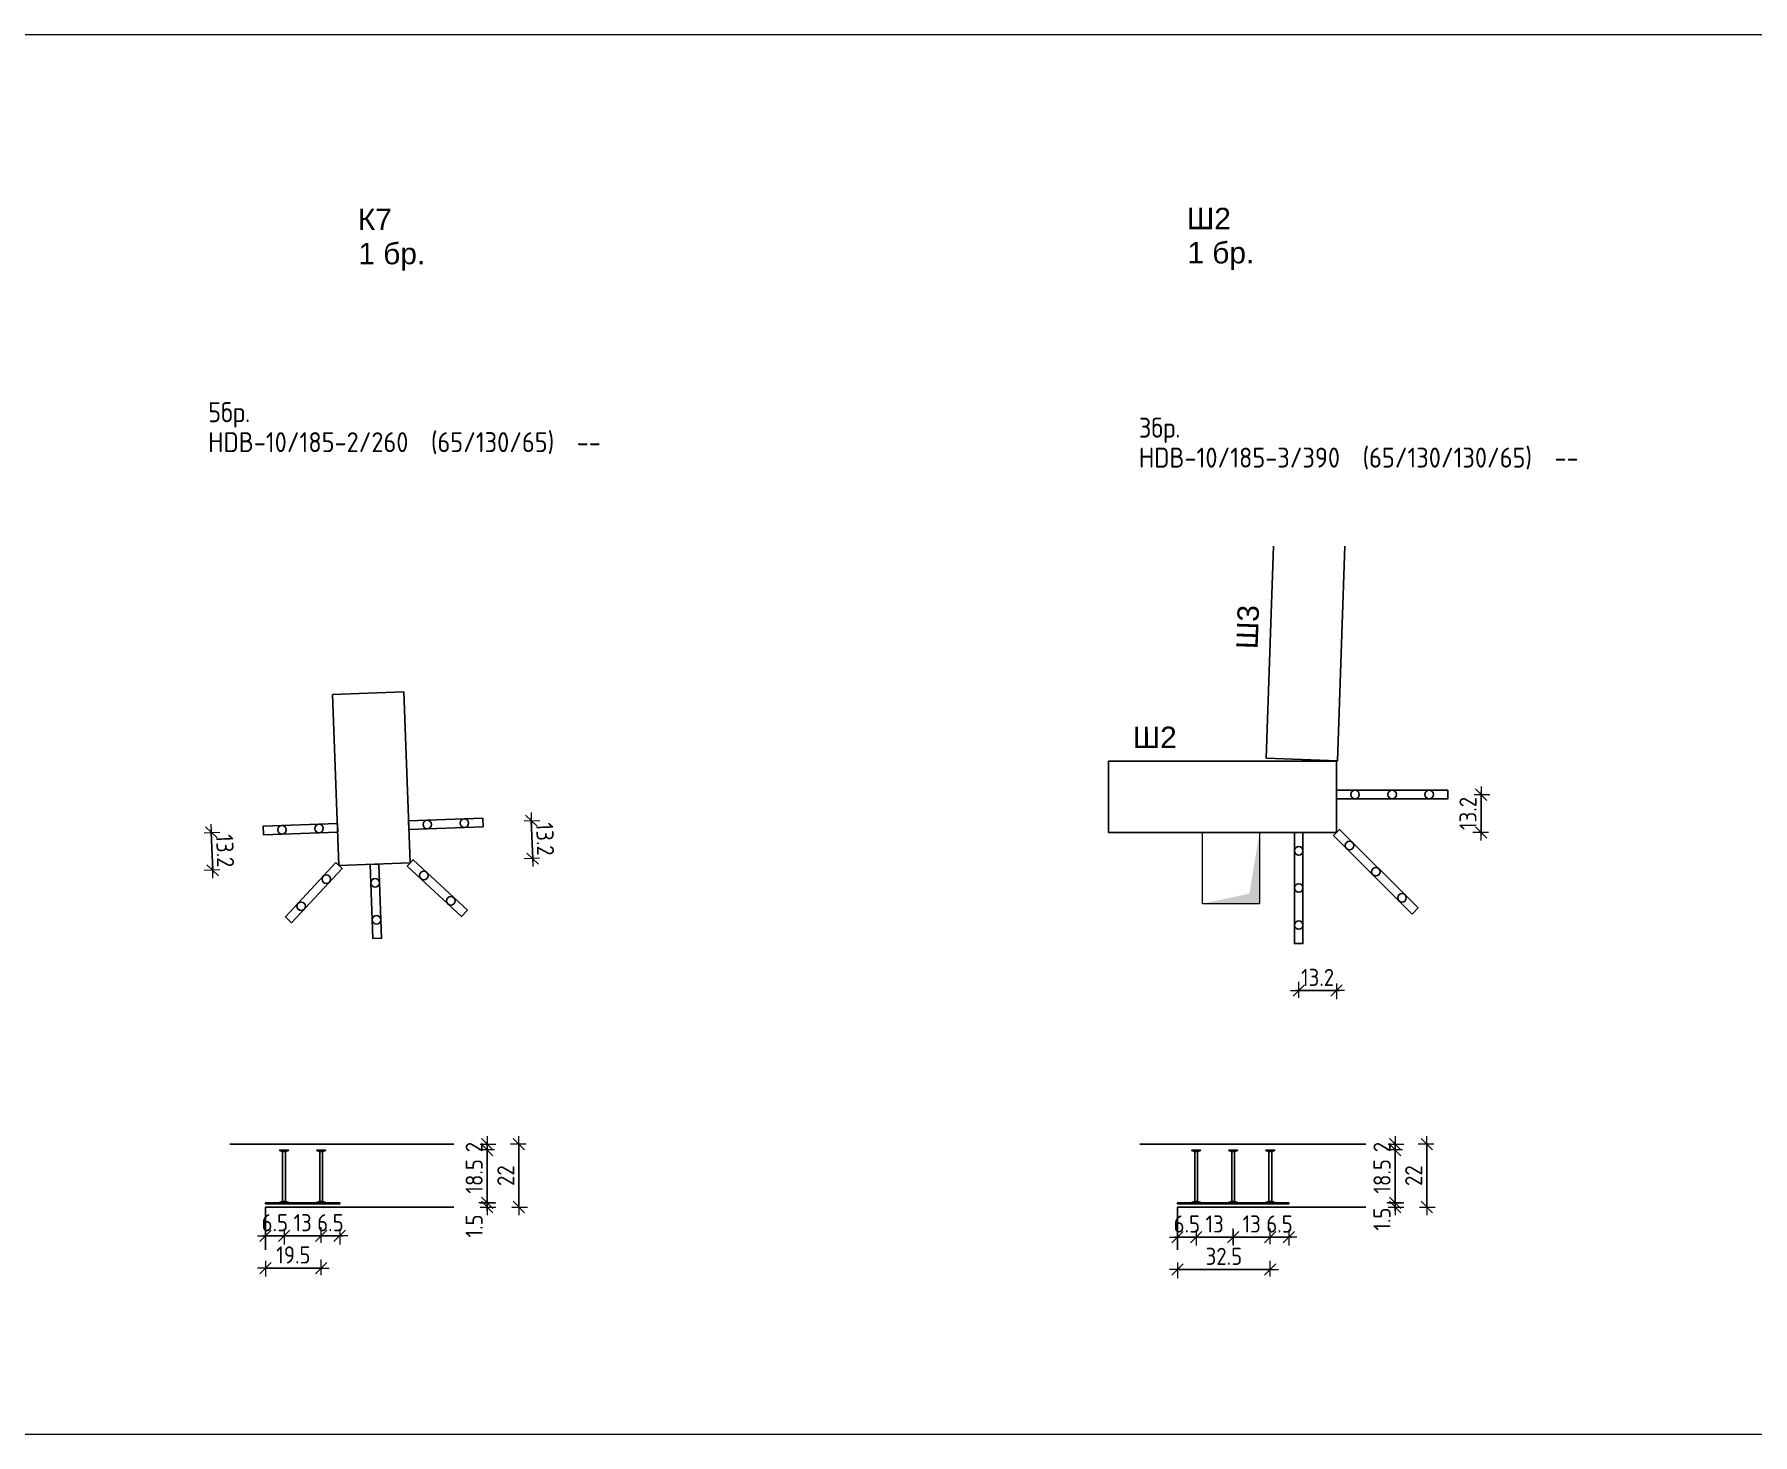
# Model space of a CAD drawing. Header units: centimetres. Extents: x -7166 to 3166, y -7595 to 8142.
# Drawn here: x -1521 to -316, y -7595 to -6613 of the extents above; entities that cross this region are included whole.
import ezdxf

# ---------------------------------------------------------------- set-up
doc = ezdxf.new("R2010")
doc.units = ezdxf.units.CM
for name, color, linetype, lineweight in [('1K_arm_koti', 5, 'Continuous', 15), ('1K_dupki', 5, 'Continuous', 50), ('1K_koti_razrezi', 3, 'Continuous', 13), ('1K_text-koloni', 3, 'Continuous', 35), ('1K_text-shajby', 3, 'Continuous', 35)]:
    doc.layers.add(name, color=color, linetype=linetype, lineweight=lineweight)
doc.layers.add('1K_otvori-solid', color=9, linetype='Continuous')
doc.layers.add('HDB', color=7, linetype='Continuous')
doc.styles.add('DIM', font='romans.shx', dxfattribs={"width": 0.85})
doc.styles.add('Z1', font='ARIAL.TTF')
doc.dimstyles.new('RAZR1x0.5', dxfattribs={"dimtxt": 12, "dimasz": 1, "dimexe": 0.3, "dimexo": 0, "dimgap": 0, "dimtad": 0, "dimlfac": 0.5, "dimrnd": 0.1, "dimzin": 14, "dimdsep": 46, "dimtxsty": 'DIM', "dimblk": 'DIM2', "dimcen": 0.09, "dimse1": 1, "dimse2": 1, "dimclrd": 256, "dimclre": 256, "dimclrt": 41, "dimazin": 0, "dimtfac": 2.307692, "dimtix": 1, "dimtmove": 2, "dimatfit": 3, "dimldrblk": 'DIM2', "dimfxl": 0, "dimtvp": 0.769231, "dimtolj": 1, "dimtzin": 14, "dimarcsym": 0})

# ---------------------------------------------------------------- blocks, each defined once
blk = doc.blocks.new('DIM2')
for p, q in [((-5.7, 0), (5.7, 0)), ((4, 4), (-4, -4)), ((0, -5), (0, 6))]:
    blk.add_line(p, q)
blk = doc.blocks.new('*D405')
at = {"layer": '1K_koti_razrezi', "lineweight": -2}
for p, q in [((-635.6, -7283.2), (-636.6, -7283.2)), ((-634.6, -7283.2), (-608.1, -7283.2)), ((-607.1, -7283.2), (-606.1, -7283.2))]:
    blk.add_line(p, q, dxfattribs=at)
at = {"layer": 'Defpoints', "color": 0}
for p in [(-608.1, -7172.3), (-634.6, -7250.3), (-608.1, -7283.2)]:
    blk.add_point(p, dxfattribs=at)
at = {"layer": '1K_koti_razrezi', "lineweight": -2}
blk.add_blockref('DIM2', (-634.6, -7283.2), dxfattribs=at)
at = {"layer": '1K_koti_razrezi', "lineweight": -2, "rotation": 180}
blk.add_blockref('DIM2', (-608.1, -7283.2), dxfattribs=at)
at = {"layer": '1K_koti_razrezi', "color": 41, "insert": (-621.4, -7274), "char_height": 12, "attachment_point": 5, "style": 'DIM'}
blk.add_mtext('\\A1;13.2', dxfattribs=at)
blk = doc.blocks.new('*D406')
at = {"layer": '1K_koti_razrezi', "lineweight": -2}
for p, q in [((-506.6, -7144.8), (-506.6, -7143.8)), ((-506.6, -7145.8), (-506.6, -7172.3)), ((-506.6, -7173.3), (-506.6, -7174.3))]:
    blk.add_line(p, q, dxfattribs=at)
at = {"layer": 'Defpoints', "color": 0}
for p in [(-530.1, -7145.8), (-608.1, -7172.3), (-506.6, -7172.3)]:
    blk.add_point(p, dxfattribs=at)
at = {"layer": '1K_koti_razrezi', "lineweight": -2}
for p, rotation in [((-506.6, -7145.8), 270), ((-506.6, -7172.3), 90)]:
    blk.add_blockref('DIM2', p, dxfattribs=dict(at, rotation=rotation))
at = {"layer": '1K_koti_razrezi', "color": 41, "insert": (-515.9, -7159), "char_height": 12, "attachment_point": 5, "rotation": 90, "style": 'DIM'}
blk.add_mtext('\\A1;13.2', dxfattribs=at)
blk = doc.blocks.new('*D436')
at = {"layer": '1K_koti_razrezi', "lineweight": -2}
blk.add_line((-566.9, -7434), (-566.9, -7433), dxfattribs=at)
at = {"layer": 'Defpoints', "color": 0}
for p in [(-651.6, -7432), (-587.6, -7435), (-566.9, -7432)]:
    blk.add_point(p, dxfattribs=at)
at = {"layer": '1K_koti_razrezi', "lineweight": -2}
for p, rotation in [((-566.9, -7432), 90), ((-566.9, -7435), 270)]:
    blk.add_blockref('DIM2', p, dxfattribs=dict(at, rotation=rotation))
at = {"layer": '1K_koti_razrezi', "color": 41, "insert": (-576.2, -7443.5), "char_height": 12, "attachment_point": 5, "rotation": 90, "style": 'DIM'}
blk.add_mtext('\\A1;1.5', dxfattribs=at)
blk = doc.blocks.new('*D437')
at = {"layer": '1K_koti_razrezi', "lineweight": -2}
blk.add_line((-566.9, -7431), (-566.9, -7396), dxfattribs=at)
at = {"layer": 'Defpoints', "color": 0}
for p in [(-651.6, -7395), (-566.9, -7395), (-651.6, -7432)]:
    blk.add_point(p, dxfattribs=at)
at = {"layer": '1K_koti_razrezi', "lineweight": -2}
for p, rotation in [((-566.9, -7395), 90), ((-566.9, -7432), 270)]:
    blk.add_blockref('DIM2', p, dxfattribs=dict(at, rotation=rotation))
at = {"layer": '1K_koti_razrezi', "color": 41, "insert": (-576.2, -7413.5), "char_height": 12, "attachment_point": 5, "rotation": 90, "style": 'DIM'}
blk.add_mtext('\\A1;18.5', dxfattribs=at)
blk = doc.blocks.new('*D438')
at = {"layer": '1K_koti_razrezi', "lineweight": -2}
for p, q in [((-566.9, -7390), (-566.9, -7389)), ((-566.9, -7395), (-566.9, -7391)), ((-566.9, -7396), (-566.9, -7397))]:
    blk.add_line(p, q, dxfattribs=at)
at = {"layer": 'Defpoints', "color": 0}
for p in [(-651.6, -7395), (-587.6, -7391), (-566.9, -7391)]:
    blk.add_point(p, dxfattribs=at)
at = {"layer": '1K_koti_razrezi', "lineweight": -2}
for p, rotation in [((-566.9, -7391), 270), ((-566.9, -7395), 90)]:
    blk.add_blockref('DIM2', p, dxfattribs=dict(at, rotation=rotation))
at = {"layer": '1K_koti_razrezi', "color": 41, "insert": (-576.2, -7393), "char_height": 12, "attachment_point": 5, "rotation": 90, "style": 'DIM'}
blk.add_mtext('\\A1;2', dxfattribs=at)
blk = doc.blocks.new('*D439')
at = {"layer": '1K_koti_razrezi', "lineweight": -2}
blk.add_line((-544.8, -7434), (-544.8, -7392), dxfattribs=at)
at = {"layer": 'Defpoints', "color": 0}
for p in [(-587.6, -7391), (-544.8, -7391), (-587.6, -7435)]:
    blk.add_point(p, dxfattribs=at)
at = {"layer": '1K_koti_razrezi', "lineweight": -2}
for p, rotation in [((-544.8, -7391), 90), ((-544.8, -7435), 270)]:
    blk.add_blockref('DIM2', p, dxfattribs=dict(at, rotation=rotation))
at = {"layer": '1K_koti_razrezi', "color": 41, "insert": (-554, -7413), "char_height": 12, "attachment_point": 5, "rotation": 90, "style": 'DIM'}
blk.add_mtext('\\A1;22', dxfattribs=at)
blk = doc.blocks.new('*D457')
at = {"layer": '1K_koti_razrezi', "lineweight": -2}
for p, q in [((-720.6, -7456.1), (-721.6, -7456.1)), ((-719.6, -7456.1), (-706.6, -7456.1)), ((-705.6, -7456.1), (-704.6, -7456.1))]:
    blk.add_line(p, q, dxfattribs=at)
at = {"layer": 'Defpoints', "color": 0}
for p in [(-719.6, -7435), (-706.6, -7432), (-706.6, -7456.1)]:
    blk.add_point(p, dxfattribs=at)
at = {"layer": '1K_koti_razrezi', "lineweight": -2}
blk.add_blockref('DIM2', (-719.6, -7456.1), dxfattribs=at)
at = {"layer": '1K_koti_razrezi', "lineweight": -2, "rotation": 180}
blk.add_blockref('DIM2', (-706.6, -7456.1), dxfattribs=at)
at = {"layer": '1K_koti_razrezi', "color": 41, "insert": (-713.1, -7446.9), "char_height": 12, "attachment_point": 5, "style": 'DIM'}
blk.add_mtext('\\A1;6.5', dxfattribs=at)
blk = doc.blocks.new('*D458')
at = {"layer": '1K_koti_razrezi', "lineweight": -2}
blk.add_line((-705.6, -7456.1), (-681.6, -7456.1), dxfattribs=at)
at = {"layer": 'Defpoints', "color": 0}
for p in [(-706.6, -7432), (-680.6, -7432), (-680.6, -7456.1)]:
    blk.add_point(p, dxfattribs=at)
at = {"layer": '1K_koti_razrezi', "lineweight": -2, "rotation": 180}
blk.add_blockref('DIM2', (-706.6, -7456.1), dxfattribs=at)
at = {"layer": '1K_koti_razrezi', "lineweight": -2}
blk.add_blockref('DIM2', (-680.6, -7456.1), dxfattribs=at)
at = {"layer": '1K_koti_razrezi', "color": 41, "insert": (-693.6, -7446.9), "char_height": 12, "attachment_point": 5, "style": 'DIM'}
blk.add_mtext('\\A1;13', dxfattribs=at)
blk = doc.blocks.new('*D459')
at = {"layer": '1K_koti_razrezi', "lineweight": -2}
blk.add_line((-679.6, -7456.1), (-655.6, -7456.1), dxfattribs=at)
at = {"layer": 'Defpoints', "color": 0}
for p in [(-680.6, -7432), (-654.6, -7432), (-654.6, -7456.1)]:
    blk.add_point(p, dxfattribs=at)
at = {"layer": '1K_koti_razrezi', "lineweight": -2, "rotation": 180}
blk.add_blockref('DIM2', (-680.6, -7456.1), dxfattribs=at)
at = {"layer": '1K_koti_razrezi', "lineweight": -2}
blk.add_blockref('DIM2', (-654.6, -7456.1), dxfattribs=at)
at = {"layer": '1K_koti_razrezi', "color": 41, "insert": (-667.6, -7446.9), "char_height": 12, "attachment_point": 5, "style": 'DIM'}
blk.add_mtext('\\A1;13', dxfattribs=at)
blk = doc.blocks.new('*D460')
at = {"layer": '1K_koti_razrezi', "lineweight": -2}
for p, q in [((-655.6, -7456.1), (-656.6, -7456.1)), ((-654.6, -7456.1), (-641.6, -7456.1)), ((-640.6, -7456.1), (-639.6, -7456.1))]:
    blk.add_line(p, q, dxfattribs=at)
at = {"layer": 'Defpoints', "color": 0}
for p in [(-654.6, -7432), (-641.6, -7432.8), (-641.6, -7456.1)]:
    blk.add_point(p, dxfattribs=at)
at = {"layer": '1K_koti_razrezi', "lineweight": -2}
blk.add_blockref('DIM2', (-654.6, -7456.1), dxfattribs=at)
at = {"layer": '1K_koti_razrezi', "lineweight": -2, "rotation": 180}
blk.add_blockref('DIM2', (-641.6, -7456.1), dxfattribs=at)
at = {"layer": '1K_koti_razrezi', "color": 41, "insert": (-648.1, -7446.9), "char_height": 12, "attachment_point": 5, "style": 'DIM'}
blk.add_mtext('\\A1;6.5', dxfattribs=at)
blk = doc.blocks.new('*D461')
at = {"layer": '1K_koti_razrezi', "lineweight": -2}
blk.add_line((-718.6, -7478.8), (-655.6, -7478.8), dxfattribs=at)
at = {"layer": 'Defpoints', "color": 0}
for p in [(-654.6, -7432), (-719.6, -7465), (-654.6, -7478.8)]:
    blk.add_point(p, dxfattribs=at)
at = {"layer": '1K_koti_razrezi', "lineweight": -2, "rotation": 180}
blk.add_blockref('DIM2', (-719.6, -7478.8), dxfattribs=at)
at = {"layer": '1K_koti_razrezi', "lineweight": -2}
blk.add_blockref('DIM2', (-654.6, -7478.8), dxfattribs=at)
at = {"layer": '1K_koti_razrezi', "color": 41, "insert": (-687.1, -7469.6), "char_height": 12, "attachment_point": 5, "style": 'DIM'}
blk.add_mtext('\\A1;32.5', dxfattribs=at)
blk = doc.blocks.new('*D628')
at = {"layer": '1K_koti_razrezi', "lineweight": -2}
blk.add_line((-1203.8, -7434), (-1203.8, -7433), dxfattribs=at)
at = {"layer": 'Defpoints', "color": 0}
for p in [(-1317.3, -7432), (-1227.3, -7435), (-1203.8, -7432)]:
    blk.add_point(p, dxfattribs=at)
at = {"layer": '1K_koti_razrezi', "lineweight": -2}
for p, rotation in [((-1203.8, -7432), 90), ((-1203.8, -7435), 270)]:
    blk.add_blockref('DIM2', p, dxfattribs=dict(at, rotation=rotation))
at = {"layer": '1K_koti_razrezi', "color": 41, "insert": (-1213, -7448.3), "char_height": 12, "attachment_point": 5, "rotation": 90, "style": 'DIM'}
blk.add_mtext('\\A1;1.5', dxfattribs=at)
blk = doc.blocks.new('*D629')
at = {"layer": '1K_koti_razrezi', "lineweight": -2}
blk.add_line((-1203.8, -7431), (-1203.8, -7396), dxfattribs=at)
at = {"layer": 'Defpoints', "color": 0}
for p in [(-1317.3, -7395), (-1203.8, -7395), (-1317.3, -7432)]:
    blk.add_point(p, dxfattribs=at)
at = {"layer": '1K_koti_razrezi', "lineweight": -2}
for p, rotation in [((-1203.8, -7395), 90), ((-1203.8, -7432), 270)]:
    blk.add_blockref('DIM2', p, dxfattribs=dict(at, rotation=rotation))
at = {"layer": '1K_koti_razrezi', "color": 41, "insert": (-1213, -7413.5), "char_height": 12, "attachment_point": 5, "rotation": 90, "style": 'DIM'}
blk.add_mtext('\\A1;18.5', dxfattribs=at)
blk = doc.blocks.new('*D630')
at = {"layer": '1K_koti_razrezi', "lineweight": -2}
for p, q in [((-1203.8, -7390), (-1203.8, -7389)), ((-1203.8, -7395), (-1203.8, -7391)), ((-1203.8, -7396), (-1203.8, -7397))]:
    blk.add_line(p, q, dxfattribs=at)
at = {"layer": 'Defpoints', "color": 0}
for p in [(-1317.3, -7395), (-1227.3, -7391), (-1203.8, -7391)]:
    blk.add_point(p, dxfattribs=at)
at = {"layer": '1K_koti_razrezi', "lineweight": -2}
for p, rotation in [((-1203.8, -7391), 270), ((-1203.8, -7395), 90)]:
    blk.add_blockref('DIM2', p, dxfattribs=dict(at, rotation=rotation))
at = {"layer": '1K_koti_razrezi', "color": 41, "insert": (-1213, -7393), "char_height": 12, "attachment_point": 5, "rotation": 90, "style": 'DIM'}
blk.add_mtext('\\A1;2', dxfattribs=at)
blk = doc.blocks.new('*D631')
at = {"layer": '1K_koti_razrezi', "lineweight": -2}
blk.add_line((-1181.6, -7434), (-1181.6, -7392), dxfattribs=at)
at = {"layer": 'Defpoints', "color": 0}
for p in [(-1227.3, -7391), (-1181.6, -7391), (-1227.3, -7435)]:
    blk.add_point(p, dxfattribs=at)
at = {"layer": '1K_koti_razrezi', "lineweight": -2}
for p, rotation in [((-1181.6, -7391), 90), ((-1181.6, -7435), 270)]:
    blk.add_blockref('DIM2', p, dxfattribs=dict(at, rotation=rotation))
at = {"layer": '1K_koti_razrezi', "color": 41, "insert": (-1190.8, -7413), "char_height": 12, "attachment_point": 5, "rotation": 90, "style": 'DIM'}
blk.add_mtext('\\A1;22', dxfattribs=at)
blk = doc.blocks.new('*D632')
at = {"layer": '1K_koti_razrezi', "lineweight": -2}
for p, q in [((-1360.3, -7455.2), (-1361.3, -7455.2)), ((-1359.3, -7455.2), (-1346.3, -7455.2)), ((-1345.3, -7455.2), (-1344.3, -7455.2))]:
    blk.add_line(p, q, dxfattribs=at)
at = {"layer": 'Defpoints', "color": 0}
for p in [(-1359.3, -7435), (-1346.3, -7432), (-1346.3, -7455.2)]:
    blk.add_point(p, dxfattribs=at)
at = {"layer": '1K_koti_razrezi', "lineweight": -2}
blk.add_blockref('DIM2', (-1359.3, -7455.2), dxfattribs=at)
at = {"layer": '1K_koti_razrezi', "lineweight": -2, "rotation": 180}
blk.add_blockref('DIM2', (-1346.3, -7455.2), dxfattribs=at)
at = {"layer": '1K_koti_razrezi', "color": 41, "insert": (-1352.8, -7446), "char_height": 12, "attachment_point": 5, "style": 'DIM'}
blk.add_mtext('\\A1;6.5', dxfattribs=at)
blk = doc.blocks.new('*D633')
at = {"layer": '1K_koti_razrezi', "lineweight": -2}
blk.add_line((-1345.3, -7455.2), (-1321.3, -7455.2), dxfattribs=at)
at = {"layer": 'Defpoints', "color": 0}
for p in [(-1346.3, -7432), (-1320.3, -7432), (-1320.3, -7455.2)]:
    blk.add_point(p, dxfattribs=at)
at = {"layer": '1K_koti_razrezi', "lineweight": -2, "rotation": 180}
blk.add_blockref('DIM2', (-1346.3, -7455.2), dxfattribs=at)
at = {"layer": '1K_koti_razrezi', "lineweight": -2}
blk.add_blockref('DIM2', (-1320.3, -7455.2), dxfattribs=at)
at = {"layer": '1K_koti_razrezi', "color": 41, "insert": (-1333.3, -7446), "char_height": 12, "attachment_point": 5, "style": 'DIM'}
blk.add_mtext('\\A1;13', dxfattribs=at)
blk = doc.blocks.new('*D634')
at = {"layer": '1K_koti_razrezi', "lineweight": -2}
for p, q in [((-1321.3, -7455.2), (-1322.3, -7455.2)), ((-1320.3, -7455.2), (-1307.3, -7455.2)), ((-1306.3, -7455.2), (-1305.3, -7455.2))]:
    blk.add_line(p, q, dxfattribs=at)
at = {"layer": 'Defpoints', "color": 0}
for p in [(-1320.3, -7432), (-1307.3, -7432.8), (-1307.3, -7455.2)]:
    blk.add_point(p, dxfattribs=at)
at = {"layer": '1K_koti_razrezi', "lineweight": -2}
blk.add_blockref('DIM2', (-1320.3, -7455.2), dxfattribs=at)
at = {"layer": '1K_koti_razrezi', "lineweight": -2, "rotation": 180}
blk.add_blockref('DIM2', (-1307.3, -7455.2), dxfattribs=at)
at = {"layer": '1K_koti_razrezi', "color": 41, "insert": (-1313.8, -7446), "char_height": 12, "attachment_point": 5, "style": 'DIM'}
blk.add_mtext('\\A1;6.5', dxfattribs=at)
blk = doc.blocks.new('*D635')
at = {"layer": '1K_koti_razrezi', "lineweight": -2}
blk.add_line((-1358.3, -7477.8), (-1321.3, -7477.8), dxfattribs=at)
at = {"layer": 'Defpoints', "color": 0}
for p in [(-1359.3, -7435), (-1320.3, -7432), (-1320.3, -7477.8)]:
    blk.add_point(p, dxfattribs=at)
at = {"layer": '1K_koti_razrezi', "lineweight": -2}
blk.add_blockref('DIM2', (-1320.3, -7477.8), dxfattribs=at)
at = {"layer": '1K_koti_razrezi', "lineweight": -2, "rotation": 180}
blk.add_blockref('DIM2', (-1359.3, -7477.8), dxfattribs=at)
at = {"layer": '1K_koti_razrezi', "color": 41, "insert": (-1339.8, -7468.6), "char_height": 12, "attachment_point": 5, "style": 'DIM'}
blk.add_mtext('\\A1;19.5', dxfattribs=at)
blk = doc.blocks.new('*D636')
at = {"layer": '1K_koti_razrezi', "lineweight": -2}
for p, q in [((-1397.4, -7171.3), (-1397.5, -7170.3)), ((-1396.4, -7198.8), (-1397.4, -7172.3)), ((-1396.4, -7199.8), (-1396.3, -7200.8))]:
    blk.add_line(p, q, dxfattribs=at)
at = {"layer": 'Defpoints', "color": 0}
for p in [(-1308.8, -7169.1), (-1397.4, -7172.3), (-1307.8, -7195.5)]:
    blk.add_point(p, dxfattribs=at)
at = {"layer": '1K_koti_razrezi', "lineweight": -2}
for p, rotation in [((-1397.4, -7172.3), 272.1026706772477), ((-1396.4, -7198.8), 92.10267067724767)]:
    blk.add_blockref('DIM2', p, dxfattribs=dict(at, rotation=rotation))
at = {"layer": '1K_koti_razrezi', "color": 41, "insert": (-1387.7, -7185.2), "char_height": 12, "attachment_point": 5, "rotation": 272.1027, "style": 'DIM'}
blk.add_mtext('\\A1;13.2', dxfattribs=at)
blk = doc.blocks.new('*D637')
at = {"layer": '1K_koti_razrezi', "lineweight": -2}
for p, q in [((-1172.9, -7163.1), (-1172.9, -7162.1)), ((-1171.9, -7190.6), (-1172.9, -7164.1)), ((-1171.9, -7191.6), (-1171.8, -7192.6))]:
    blk.add_line(p, q, dxfattribs=at)
at = {"layer": 'Defpoints', "color": 0}
for p in [(-1206.9, -7165.3), (-1172.9, -7164.1), (-1257.9, -7193.7)]:
    blk.add_point(p, dxfattribs=at)
at = {"layer": '1K_koti_razrezi', "lineweight": -2}
for p, rotation in [((-1172.9, -7164.1), 272.1026706772477), ((-1171.9, -7190.6), 92.10267067724767)]:
    blk.add_blockref('DIM2', p, dxfattribs=dict(at, rotation=rotation))
at = {"layer": '1K_koti_razrezi', "color": 41, "insert": (-1163.2, -7177), "char_height": 12, "attachment_point": 5, "rotation": 272.1027, "style": 'DIM'}
blk.add_mtext('\\A1;13.2', dxfattribs=at)

msp = doc.modelspace()

# ---------------------------------------------------------------- linework, layer by layer
at = {"layer": '1K_arm_koti'}
msp.add_lwpolyline([(-2726.703, -6612.639), (1972.047, -6612.639), (1972.047, -7594.624), (-2726.703, -7594.624)], close=True, dxfattribs=at)
at = {"layer": '1K_dupki', "lineweight": 13}
msp.add_lwpolyline([(-702.137, -7172.296), (-662.137, -7172.282), (-662.12, -7222.282), (-702.12, -7222.296)], close=True, dxfattribs=at)
at = {"layer": '1K_otvori-solid'}
msp.add_solid([(-702.12, -7222.296), (-662.12, -7222.282), (-669.193, -7215.214), (-662.137, -7172.282)], dxfattribs=at)
at = {"layer": 'HDB', "color": 7}
for p, q in [((-1227.319, -7391.03), (-1384.319, -7391.03)), ((-1349.319, -7395.43), (-1343.319, -7395.43)), ((-1347.319, -7396.03), (-1345.319, -7396.03)), ((-1323.319, -7395.43), (-1317.319, -7395.43)), ((-1321.319, -7396.03), (-1319.319, -7396.03)), ((-587.595, -7391.03), (-746.095, -7391.03)), ((-709.595, -7395.43), (-703.595, -7395.43)), ((-707.595, -7396.03), (-705.595, -7396.03)), ((-683.595, -7395.43), (-677.595, -7395.43)), ((-681.595, -7396.03), (-679.595, -7396.03)), ((-657.595, -7395.43), (-651.595, -7395.43)), ((-655.595, -7396.03), (-653.595, -7396.03)), ((-1359.319, -7465.03), (-1359.319, -7435.03)), ((-1359.319, -7435.03), (-1227.319, -7435.03)), ((-1359.319, -7435.03), (-1227.319, -7435.03)), ((-1349.319, -7431.63), (-1343.319, -7431.63)), ((-1347.319, -7431.03), (-1345.319, -7431.03)), ((-1323.319, -7431.63), (-1317.319, -7431.63)), ((-1321.319, -7431.03), (-1319.319, -7431.03)), ((-719.595, -7465.03), (-719.595, -7435.03)), ((-719.595, -7435.03), (-587.595, -7435.03)), ((-709.595, -7431.63), (-703.595, -7431.63)), ((-707.595, -7431.03), (-705.595, -7431.03)), ((-683.595, -7431.63), (-677.595, -7431.63)), ((-681.595, -7431.03), (-679.595, -7431.03)), ((-657.595, -7431.63), (-651.595, -7431.63)), ((-655.595, -7431.03), (-653.595, -7431.03))]:
    msp.add_line(p, q, dxfattribs=at)
at = {"layer": 'HDB', "color": 1}
msp.add_lwpolyline([(-652.251, -6971.621), (-657.379, -7120.344), (-607.409, -7122.068), (-602.221, -6971.621)], dxfattribs=at)
for points in [[(-1262.275, -7073.791), (-1312.242, -7075.625), (-1307.839, -7195.544), (-1257.873, -7193.71)], [(-768.138, -7122.265), (-768.116, -7172.265), (-608.137, -7172.265), (-608.159, -7122.265)]]:
    msp.add_lwpolyline(points, close=True, dxfattribs=at)
at = {"layer": 'HDB', "color": 5}
for points in [[(-608.137, -7148.765), (-530.137, -7148.765), (-530.137, -7142.765), (-608.137, -7142.765)], [(-1308.92, -7166.094), (-1360.885, -7168.002), (-1360.665, -7173.998), (-1308.7, -7172.09)], [(-1258.734, -7170.256), (-1206.769, -7168.348), (-1206.989, -7162.352), (-1258.954, -7164.26)], [(-610.259, -7174.387), (-555.103, -7229.541), (-550.861, -7225.299), (-606.015, -7170.143)], [(-637.637, -7172.265), (-637.637, -7250.265), (-631.637, -7250.265), (-631.637, -7172.265)], [(-1310.037, -7193.502), (-1345.431, -7231.596), (-1341.037, -7235.679), (-1305.64, -7197.587)], [(-1285.854, -7194.737), (-1283.946, -7246.702), (-1277.95, -7246.482), (-1279.858, -7194.517)], [(-1259.915, -7195.908), (-1221.821, -7231.302), (-1217.737, -7226.908), (-1255.83, -7191.511)], [(-1359.319, -7432.83), (-1307.319, -7432.83), (-1307.319, -7432.03), (-1359.319, -7432.03)], [(-719.595, -7432.83), (-641.595, -7432.83), (-641.595, -7432.03), (-719.595, -7432.03)]]:
    msp.add_lwpolyline(points, close=True, dxfattribs=at)
at = {"layer": 'HDB', "color": 7}
for points in [[(-1349.319, -7432.03), (-1343.319, -7432.03), (-1343.319, -7431.63), (-1345.319, -7431.03), (-1345.319, -7396.03), (-1343.319, -7395.43), (-1343.319, -7395.03), (-1349.319, -7395.03), (-1349.319, -7395.43), (-1347.319, -7396.03), (-1347.319, -7431.03), (-1349.319, -7431.63)], [(-1323.319, -7432.03), (-1317.319, -7432.03), (-1317.319, -7431.63), (-1319.319, -7431.03), (-1319.319, -7396.03), (-1317.319, -7395.43), (-1317.319, -7395.03), (-1323.319, -7395.03), (-1323.319, -7395.43), (-1321.319, -7396.03), (-1321.319, -7431.03), (-1323.319, -7431.63)], [(-709.595, -7432.03), (-703.595, -7432.03), (-703.595, -7431.63), (-705.595, -7431.03), (-705.595, -7396.03), (-703.595, -7395.43), (-703.595, -7395.03), (-709.595, -7395.03), (-709.595, -7395.43), (-707.595, -7396.03), (-707.595, -7431.03), (-709.595, -7431.63)], [(-683.595, -7432.03), (-677.595, -7432.03), (-677.595, -7431.63), (-679.595, -7431.03), (-679.595, -7396.03), (-677.595, -7395.43), (-677.595, -7395.03), (-683.595, -7395.03), (-683.595, -7395.43), (-681.595, -7396.03), (-681.595, -7431.03), (-683.595, -7431.63)], [(-657.595, -7432.03), (-651.595, -7432.03), (-651.595, -7431.63), (-653.595, -7431.03), (-653.595, -7396.03), (-651.595, -7395.43), (-651.595, -7395.03), (-657.595, -7395.03), (-657.595, -7395.43), (-655.595, -7396.03), (-655.595, -7431.03), (-657.595, -7431.63)]]:
    msp.add_lwpolyline(points, close=True, dxfattribs=at)
for centre in [(-595.137, -7145.765), (-569.137, -7145.765), (-543.137, -7145.765), (-1347.784, -7170.523), (-1321.801, -7169.569), (-1245.852, -7166.781), (-1219.87, -7165.827), (-634.637, -7185.265), (-598.945, -7181.457), (-1316.687, -7205.067), (-1282.379, -7207.618), (-1248.349, -7202.558), (-580.559, -7199.843), (-1229.301, -7220.257), (-634.637, -7211.265), (-562.175, -7218.227), (-1334.386, -7224.116), (-1281.425, -7233.601), (-634.637, -7237.265)]:
    msp.add_circle(centre, 3, dxfattribs=at)

# ---------------------------------------------------------------- texts
at = {"layer": '1K_text-koloni', "style": 'Z1'}
for s, p in [('К7', (-1294.554, -6749.872)), ('Ш2', (-713.05, -6749.272)), ('1 бр.', (-1294.239, -6773.85)), ('1 бр.', (-712.735, -6773.25))]:
    msp.add_text(s, height=15, dxfattribs=at).set_placement(p)
at = {"layer": '1K_text-shajby', "style": 'Z1'}
for s, rotation, p in [('Ш3', 88.024998, (-663.469, -7043.947)), ('Ш2', 0.024998, (-751.032, -7113.117))]:
    msp.add_text(s, height=15, rotation=rotation, dxfattribs=at).set_placement(p)
at = {"layer": 'HDB', "style": 'DIM', "width": 0.85}
for s, p in [('5бр.', (-1399.528, -6884.62)), ('3бр.', (-746.723, -6895.446)), ('HDB-10/185-2/260  (65/130/65)  --', (-1399.528, -6905.62)), ('HDB-10/185-3/390  (65/130/130/65)  --', (-746.723, -6916.446))]:
    msp.add_text(s, height=14, dxfattribs=at).set_placement(p)

# ---------------------------------------------------------------- dimensions: what is measured, and where the dimension line sits
at = {"layer": '1K_koti_razrezi'}
for base, p1, p2, angle, picture, middle in [((-506.637, -7172.265), (-530.137, -7145.765), (-608.137, -7172.265), 90, '*D406', (-515.868, -7159.015)), ((-1172.8665, -7164.101), (-1257.8726, -7193.7099), (-1206.8788, -7165.3498), 92.102671, '*D637', (-1163.1563, -7176.9884)), ((-1397.394, -7172.345), (-1307.839, -7195.544), (-1308.81, -7169.092), 92.102671, '*D636', (-1387.684, -7185.232)), ((-1203.752, -7391.03), (-1317.319, -7395.03), (-1227.319, -7391.03), 90, '*D630', (-1212.982, -7393.03)), ((-1181.566, -7391.03), (-1227.319, -7435.03), (-1227.319, -7391.03), 90, '*D631', (-1190.797, -7413.03)), ((-566.943, -7391.03), (-651.595, -7395.03), (-587.595, -7391.03), 90, '*D438', (-576.174, -7393.03)), ((-544.794, -7391.03), (-587.595, -7435.03), (-587.595, -7391.03), 90, '*D439', (-554.025, -7413.03)), ((-1203.752, -7395.03), (-1317.319, -7432.03), (-1317.319, -7395.03), 90, '*D629', (-1212.982, -7413.53)), ((-566.943, -7395.03), (-651.595, -7432.03), (-651.595, -7395.03), 90, '*D437', (-576.174, -7413.53))]:
    dim = msp.add_linear_dim(base=base, p1=p1, p2=p2, angle=angle, dimstyle='RAZR1x0.5', dxfattribs=at)
    dim.commit()
    dim.dimension.update_dxf_attribs({"geometry": picture, "text_midpoint": middle})
for base, p1, p2, picture, middle in [((-608.137, -7283.188), (-634.637, -7250.265), (-608.137, -7172.265), '*D405', (-621.387, -7273.957)), ((-1346.319, -7455.241), (-1359.319, -7435.03), (-1346.319, -7432.03), '*D632', (-1352.819, -7446.011)), ((-1320.319, -7477.844), (-1359.319, -7435.03), (-1320.319, -7432.03), '*D635', (-1339.819, -7468.613)), ((-1320.319, -7455.241), (-1346.319, -7432.03), (-1320.319, -7432.03), '*D633', (-1333.319, -7446.011)), ((-1307.319, -7455.241), (-1320.319, -7432.03), (-1307.319, -7432.83), '*D634', (-1313.819, -7446.011)), ((-706.595, -7456.09), (-719.595, -7435.03), (-706.595, -7432.03), '*D457', (-713.095, -7446.86)), ((-654.595, -7478.791), (-719.595, -7465.03), (-654.595, -7432.03), '*D461', (-687.095, -7469.56)), ((-680.595, -7456.09), (-706.595, -7432.03), (-680.595, -7432.03), '*D458', (-693.595, -7446.86)), ((-654.595, -7456.09), (-680.595, -7432.03), (-654.595, -7432.03), '*D459', (-667.595, -7446.86)), ((-641.595, -7456.09), (-654.595, -7432.03), (-641.595, -7432.83), '*D460', (-648.095, -7446.86))]:
    dim = msp.add_linear_dim(base=base, p1=p1, p2=p2, dimstyle='RAZR1x0.5', dxfattribs=at)
    dim.commit()
    dim.dimension.update_dxf_attribs({"geometry": picture, "text_midpoint": middle})
for base, p1, p2, picture, middle in [((-1203.752, -7432.03), (-1227.319, -7435.03), (-1317.319, -7432.03), '*D628', (-1212.982, -7448.278)), ((-566.943, -7432.03), (-587.595, -7435.03), (-651.595, -7432.03), '*D436', (-576.174, -7443.487))]:
    dim = msp.add_linear_dim(base=base, p1=p1, p2=p2, angle=90, dimstyle='RAZR1x0.5', dxfattribs=at)
    dim.commit()
    dim.dimension.update_dxf_attribs({"geometry": picture, "text_midpoint": middle, "dimtype": 160})

doc.saveas('drawing.dxf')
